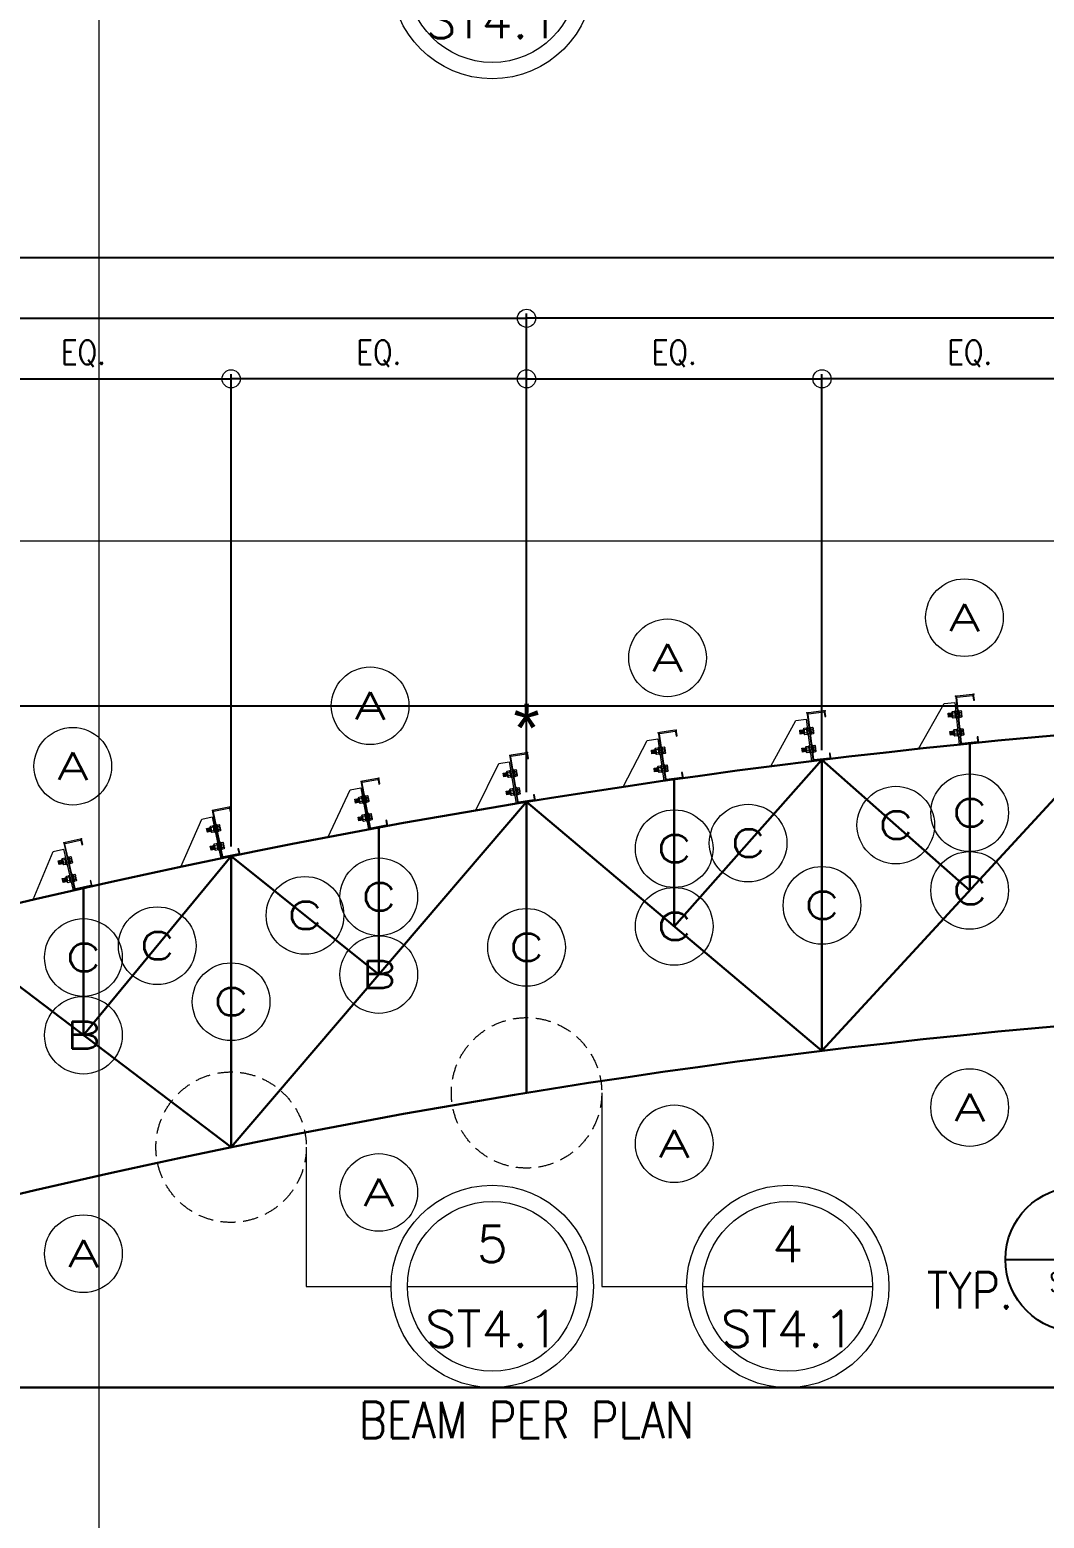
# Model space of a CAD drawing. Header units: millimetres. Extents: x -14320 to 437400, y -59080 to 73710.
# Drawn here: x 77475 to 81660, y 8175 to 14313 of the extents above; entities that cross this region are included whole.
import ezdxf
from ezdxf.enums import TextEntityAlignment as Align

# ---------------------------------------------------------------- set-up
doc = ezdxf.new("R2010")
doc.units = ezdxf.units.MM
doc.header["$LTSCALE"] = 10
doc.header["$MEASUREMENT"] = 0
doc.linetypes.add('HIDDEN', pattern=[0.375, 0.25, -0.125])
doc.linetypes.add('PHANTOM2', pattern=[1.25, 0.625, -0.125, 0.125, -0.125, 0.125, -0.125])
doc.layers.add('A_LINE', color=1, linetype='Continuous')
doc.layers.add('TARGET-MAIN', color=1, linetype='Continuous')
for name, color, linetype, lineweight in [('CEE STEEL PURLINS', 46, 'Continuous', 15), ('HATCH 000', 251, 'Continuous', 5), ('S-ANNO-DIMS', 1, 'Continuous', 5), ('S-ANNO-NPLT', 7, 'Continuous', 9), ('S-Anno-Symb', 143, 'PHANTOM2', 13), ('S-BEAM-IDEN', 2, 'Continuous', 9), ('S-Grid-iden', 52, 'Continuous', 9), ('S_BOLTS', 252, 'Continuous', 9), ('S_STEEL TRUSS', 5, 'Continuous', 30), ('SCHEDULES-TEXT', 4, 'Continuous', 20)]:
    doc.layers.add(name, color=color, linetype=linetype, lineweight=lineweight)
doc.layers.add('GUIDE 001', color=214, linetype='Continuous', lineweight=0, plot=False)
doc.layers.add('S-DETL-GRID', color=62, linetype='Continuous', lineweight=9, plot=False)
doc.styles.add('1', font='simplex.shx', dxfattribs={"width": 0.85, "height": 40})
doc.styles.add('3', font='simplex.shx', dxfattribs={"width": 1.5, "height": 70})
doc.styles.add('ARCHITEXT', font='architxt.shx', dxfattribs={"width": 0.85})
doc.styles.add('ARIAL', font='arial.ttf')
doc.styles.add('ROMANSX', font='ROMANS.shx', dxfattribs={"height": 0.09375})
doc.styles.add('SIMPLEX', font='SIMPLEX.shx', dxfattribs={"width": 1.1})
doc.dimstyles.new('ESCA30', dxfattribs={"dimtxt": 40, "dimasz": 1, "dimexe": 20, "dimexo": 40, "dimgap": 50, "dimtad": 1, "dimdec": 0, "dimrnd": 1, "dimdsep": 46, "dimtxsty": '1', "dimblk1": 'ESCADIM_ARW', "dimblk2": 'ESCADIM_ARW', "dimsah": 1, "dimcen": 50, "dimclrd": 256, "dimclre": 256, "dimclrt": 52, "dimadec": 0, "dimazin": 0, "dimtfac": 1, "dimtdec": 0, "dimtofl": 0, "dimtmove": 0, "dimatfit": 3, "dimldrblk": 'ESCADIM_ARW', "dimfxl": 1, "dimtolj": 1, "dimtzin": 0, "dimarcsym": 0})

# ---------------------------------------------------------------- blocks, each defined once
blk = doc.blocks.new('ESCADIM_ARW')
at = {"color": 9}
blk.add_line((75, 0), (-75, 0), dxfattribs=at)
blk.add_circle((0, 0), 37.5, dxfattribs=at)
blk = doc.blocks.new('*D268')
at = {"layer": 'Defpoints', "color": 0, "ltscale": 80, "transparency": 16777216}
for p in [(94149.8, 13373.3), (74649.8, 12613.3, 0), (94149.8, 12613.3, 0)]:
    blk.add_point(p, dxfattribs=at)
at = {"layer": 'S-ANNO-DIMS', "lineweight": -2, "ltscale": 80, "transparency": 16777216}
for p, q in [((74649.8, 12653.3), (74649.8, 13393.3)), ((94149.8, 12653.3), (94149.8, 13393.3)), ((74650.8, 13373.3), (94148.8, 13373.3))]:
    blk.add_line(p, q, dxfattribs=at)
at = {"layer": 'S-ANNO-DIMS', "lineweight": -2, "ltscale": 80, "transparency": 16777216, "rotation": 180}
blk.add_blockref('ESCADIM_ARW', (74649.8, 13373.3), dxfattribs=at)
at = {"layer": 'S-ANNO-DIMS', "lineweight": -2, "ltscale": 80, "transparency": 16777216}
blk.add_blockref('ESCADIM_ARW', (94149.8, 13373.3), dxfattribs=at)
at = {"layer": 'S-ANNO-DIMS', "color": 52, "ltscale": 80, "transparency": 16777216, "insert": (84399.8, 13499.5), "char_height": 40, "attachment_point": 5, "style": '1'}
blk.add_mtext('\\A1;{\\H2.5x;19500 (16 EQUAL PANELS)}', dxfattribs=at)
blk = doc.blocks.new('*D269')
at = {"layer": 'Defpoints', "color": 0, "ltscale": 80, "transparency": 16777216}
for p in [(79524.8, 13123.3), (74649.8, 12613.3, 0), (79524.8, 11128.9, 0)]:
    blk.add_point(p, dxfattribs=at)
at = {"layer": 'S-ANNO-DIMS', "lineweight": -2, "ltscale": 80, "transparency": 16777216}
for p, q in [((74649.8, 12653.3), (74649.8, 13143.3)), ((79524.8, 11168.9), (79524.8, 13143.3)), ((74650.8, 13123.3), (79523.8, 13123.3))]:
    blk.add_line(p, q, dxfattribs=at)
at = {"layer": 'S-ANNO-DIMS', "lineweight": -2, "ltscale": 80, "transparency": 16777216, "rotation": 180}
blk.add_blockref('ESCADIM_ARW', (74649.8, 13123.3), dxfattribs=at)
at = {"layer": 'S-ANNO-DIMS', "lineweight": -2, "ltscale": 80, "transparency": 16777216}
blk.add_blockref('ESCADIM_ARW', (79524.8, 13123.3), dxfattribs=at)
at = {"layer": 'S-ANNO-DIMS', "color": 52, "ltscale": 80, "transparency": 16777216, "insert": (77087.3, 13223.3), "char_height": 40, "attachment_point": 5, "style": '1'}
blk.add_mtext('\\A1;{\\H2.5x;4875}', dxfattribs=at)
blk = doc.blocks.new('*D271')
at = {"layer": 'Defpoints', "color": 0, "ltscale": 80, "transparency": 16777216}
for p in [(73400, 11523.3), (84399.8, 11523.3, 0), (74649.8, 8713.3, 0)]:
    blk.add_point(p, dxfattribs=at)
at = {"layer": 'S-ANNO-DIMS', "lineweight": -2, "ltscale": 80, "transparency": 16777216}
for p, q in [((84359.8, 11523.3), (73380, 11523.3)), ((73400, 8714.3), (73400, 11522.3)), ((74609.8, 8713.3), (73380, 8713.3))]:
    blk.add_line(p, q, dxfattribs=at)
for p, rotation in [((73400, 11523.3), 90), ((73400, 8713.3), 270)]:
    blk.add_blockref('ESCADIM_ARW', p, dxfattribs=dict(at, rotation=rotation))
at = {"layer": 'S-ANNO-DIMS', "color": 52, "ltscale": 80, "transparency": 16777216, "insert": (73300, 10118.3), "char_height": 40, "attachment_point": 5, "rotation": 90, "style": '1'}
blk.add_mtext('\\A1;{\\H2.5x;2810}', dxfattribs=at)
blk = doc.blocks.new('*D272')
at = {"layer": 'Defpoints', "color": 0, "ltscale": 80, "transparency": 16777216}
for p in [(84399.8, 11523.3, 0), (73650, 9913.3), (74649.8, 9913.3, 0)]:
    blk.add_point(p, dxfattribs=at)
at = {"layer": 'S-ANNO-DIMS', "lineweight": -2, "ltscale": 80, "transparency": 16777216}
for p, q in [((84359.8, 11523.3), (73630, 11523.3)), ((73650, 11522.3), (73650, 9914.3)), ((74609.8, 9913.3), (73630, 9913.3))]:
    blk.add_line(p, q, dxfattribs=at)
for p, rotation in [((73650, 11523.3), 90), ((73650, 9913.3), 270)]:
    blk.add_blockref('ESCADIM_ARW', p, dxfattribs=dict(at, rotation=rotation))
at = {"layer": 'S-ANNO-DIMS', "color": 52, "ltscale": 80, "transparency": 16777216, "insert": (73550, 10718.3), "char_height": 40, "attachment_point": 5, "rotation": 90, "style": '1'}
blk.add_mtext('\\A1;{\\H2.5x;1610}', dxfattribs=at)
blk = doc.blocks.new('*D273')
at = {"layer": 'Defpoints', "color": 0, "ltscale": 80, "transparency": 16777216}
for p in [(79524.8, 13123.3), (84399.8, 12613.3, 0), (79524.8, 11128.9, 0)]:
    blk.add_point(p, dxfattribs=at)
at = {"layer": 'S-ANNO-DIMS', "lineweight": -2, "ltscale": 80, "transparency": 16777216}
for p, q in [((79524.8, 11168.9), (79524.8, 13143.3)), ((84399.8, 12653.3), (84399.8, 13143.3)), ((84398.8, 13123.3), (79525.8, 13123.3))]:
    blk.add_line(p, q, dxfattribs=at)
at = {"layer": 'S-ANNO-DIMS', "lineweight": -2, "ltscale": 80, "transparency": 16777216, "rotation": 180}
blk.add_blockref('ESCADIM_ARW', (79524.8, 13123.3), dxfattribs=at)
at = {"layer": 'S-ANNO-DIMS', "lineweight": -2, "ltscale": 80, "transparency": 16777216}
blk.add_blockref('ESCADIM_ARW', (84399.8, 13123.3), dxfattribs=at)
at = {"layer": 'S-ANNO-DIMS', "color": 52, "ltscale": 80, "transparency": 16777216, "insert": (81962.3, 13223.3), "char_height": 40, "attachment_point": 5, "style": '1'}
blk.add_mtext('\\A1;{\\H2.5x;4875}', dxfattribs=at)
blk = doc.blocks.new('*D278')
at = {"layer": 'Defpoints', "color": 0, "ltscale": 80, "transparency": 16777216}
for p in [(78306, 12873.3), (79524.8, 11128.9, 0), (78306, 10904.8, 0)]:
    blk.add_point(p, dxfattribs=at)
at = {"layer": 'S-ANNO-DIMS', "lineweight": -2, "ltscale": 80, "transparency": 16777216}
for p, q in [((78306, 10944.8), (78306, 12893.3)), ((79524.8, 11168.9), (79524.8, 12893.3)), ((79523.8, 12873.3), (78307, 12873.3))]:
    blk.add_line(p, q, dxfattribs=at)
at = {"layer": 'S-ANNO-DIMS', "lineweight": -2, "ltscale": 80, "transparency": 16777216, "rotation": 180}
blk.add_blockref('ESCADIM_ARW', (78306, 12873.3), dxfattribs=at)
at = {"layer": 'S-ANNO-DIMS', "lineweight": -2, "ltscale": 80, "transparency": 16777216}
blk.add_blockref('ESCADIM_ARW', (79524.8, 12873.3), dxfattribs=at)
at = {"layer": 'S-ANNO-DIMS', "color": 52, "ltscale": 80, "transparency": 16777216, "insert": (78915.4, 12978.1), "char_height": 40, "attachment_point": 5, "style": '1'}
blk.add_mtext('\\A1;{\\H2.5x;EQ.}', dxfattribs=at)
blk = doc.blocks.new('*D279')
at = {"layer": 'Defpoints', "color": 0, "ltscale": 80, "transparency": 16777216}
for p in [(78306, 12873.3), (78306, 10904.8, 0), (77087.3, 10628.5, 0)]:
    blk.add_point(p, dxfattribs=at)
at = {"layer": 'S-ANNO-DIMS', "lineweight": -2, "ltscale": 80, "transparency": 16777216}
for p, q in [((77087.3, 10668.5), (77087.3, 12893.3)), ((78306, 10944.8), (78306, 12893.3)), ((77088.3, 12873.3), (78305, 12873.3))]:
    blk.add_line(p, q, dxfattribs=at)
at = {"layer": 'S-ANNO-DIMS', "lineweight": -2, "ltscale": 80, "transparency": 16777216, "rotation": 180}
blk.add_blockref('ESCADIM_ARW', (77087.3, 12873.3), dxfattribs=at)
at = {"layer": 'S-ANNO-DIMS', "lineweight": -2, "ltscale": 80, "transparency": 16777216}
blk.add_blockref('ESCADIM_ARW', (78306, 12873.3), dxfattribs=at)
at = {"layer": 'S-ANNO-DIMS', "color": 52, "ltscale": 80, "transparency": 16777216, "insert": (77696.6, 12978.1), "char_height": 40, "attachment_point": 5, "style": '1'}
blk.add_mtext('\\A1;{\\H2.5x;EQ.}', dxfattribs=at)
blk = doc.blocks.new('*D282')
at = {"layer": 'Defpoints', "color": 0, "ltscale": 80, "transparency": 16777216}
for p in [(80743.5, 12873.3), (80743.5, 11302.1, 0), (79524.8, 11128.9, 0)]:
    blk.add_point(p, dxfattribs=at)
at = {"layer": 'S-ANNO-DIMS', "lineweight": -2, "ltscale": 80, "transparency": 16777216}
for p, q in [((79524.8, 11168.9), (79524.8, 12893.3)), ((80743.5, 11342.1), (80743.5, 12893.3)), ((79525.8, 12873.3), (80742.5, 12873.3))]:
    blk.add_line(p, q, dxfattribs=at)
at = {"layer": 'S-ANNO-DIMS', "lineweight": -2, "ltscale": 80, "transparency": 16777216, "rotation": 180}
blk.add_blockref('ESCADIM_ARW', (79524.8, 12873.3), dxfattribs=at)
at = {"layer": 'S-ANNO-DIMS', "lineweight": -2, "ltscale": 80, "transparency": 16777216}
blk.add_blockref('ESCADIM_ARW', (80743.5, 12873.3), dxfattribs=at)
at = {"layer": 'S-ANNO-DIMS', "color": 52, "ltscale": 80, "transparency": 16777216, "insert": (80134.1, 12978.1), "char_height": 40, "attachment_point": 5, "style": '1'}
blk.add_mtext('\\A1;{\\H2.5x;EQ.}', dxfattribs=at)
blk = doc.blocks.new('*D283')
at = {"layer": 'Defpoints', "color": 0, "ltscale": 80, "transparency": 16777216}
for p in [(80743.5, 12873.3), (81962.3, 11425.2, 0), (80743.5, 11302.1, 0)]:
    blk.add_point(p, dxfattribs=at)
at = {"layer": 'S-ANNO-DIMS', "lineweight": -2, "ltscale": 80, "transparency": 16777216}
for p, q in [((80743.5, 11342.1), (80743.5, 12893.3)), ((81962.3, 11465.2), (81962.3, 12893.3)), ((81961.3, 12873.3), (80744.5, 12873.3))]:
    blk.add_line(p, q, dxfattribs=at)
at = {"layer": 'S-ANNO-DIMS', "lineweight": -2, "ltscale": 80, "transparency": 16777216, "rotation": 180}
blk.add_blockref('ESCADIM_ARW', (80743.5, 12873.3), dxfattribs=at)
at = {"layer": 'S-ANNO-DIMS', "lineweight": -2, "ltscale": 80, "transparency": 16777216}
blk.add_blockref('ESCADIM_ARW', (81962.3, 12873.3), dxfattribs=at)
at = {"layer": 'S-ANNO-DIMS', "color": 52, "ltscale": 80, "transparency": 16777216, "insert": (81352.9, 12978.1), "char_height": 40, "attachment_point": 5, "style": '1'}
blk.add_mtext('\\A1;{\\H2.5x;EQ.}', dxfattribs=at)
blk = doc.blocks.new('Grid')
at = {"layer": 'S-Grid-iden', "color": 1, "linetype": 'Continuous'}
blk.add_circle((0, 0), 500, dxfattribs=at)
at = {"layer": 'S-Grid-iden', "style": '3', "width": 1.5}
blk.add_attdef('GRIDTAG', text='', height=350, dxfattribs=at).set_placement((0, 0), align=Align.MIDDLE_CENTER)
blk = doc.blocks.new('TARGET-DWGLABEL')
at = {"layer": 'TARGET-MAIN'}
blk.add_line((-7.5, 0), (7.5, 0), dxfattribs=at)
blk.add_circle((0, 0), 7.5, dxfattribs=at)
at = {"layer": 'TARGET-MAIN', "color": 2, "style": 'ARCHITEXT', "width": 0.85}
blk.add_text('SCALE', height=2, dxfattribs=at).set_placement((9.66, -2.36), align=Align.MIDDLE_LEFT)
at = {"layer": 'TARGET-MAIN', "color": 6, "style": 'ARCHITEXT', "width": 0.85}
blk.add_attdef('DRAWING_TITLE', text='', height=5, dxfattribs=at).set_placement((9.08, 4.41), align=Align.MIDDLE_LEFT)
at = {"layer": 'TARGET-MAIN', "color": 4, "style": 'ARCHITEXT', "width": 0.85}
blk.add_attdef('DWG_NO.', text='', height=3, dxfattribs=at).set_placement((0, 3.17), align=Align.MIDDLE_CENTER)
at = {"layer": 'TARGET-MAIN', "color": 3, "style": 'ARCHITEXT', "width": 0.85}
blk.add_attdef('SHT_NO.', text='', height=2, dxfattribs=at).set_placement((-0.02, -2.36), align=Align.MIDDLE_CENTER)
at = {"layer": 'TARGET-MAIN', "color": 2, "style": 'ARCHITEXT', "width": 0.85}
blk.add_attdef('SCALE', text='', height=2, dxfattribs=at).set_placement((69.6, -2.36), align=Align.MIDDLE_RIGHT)
blk = doc.blocks.new('*D293')
at = {"layer": 'Defpoints', "color": 0, "ltscale": 80, "transparency": 16777216}
for p in [(74649.8, 12613.3), (73400, 11523.3), (84399.8, 11523.3, 0)]:
    blk.add_point(p, dxfattribs=at)
at = {"layer": 'S-ANNO-DIMS', "lineweight": -2, "ltscale": 80, "transparency": 16777216}
for p, q in [((74609.8, 12613.3), (73380, 12613.3)), ((73400, 12612.3), (73400, 11524.3)), ((84359.8, 11523.3), (73380, 11523.3))]:
    blk.add_line(p, q, dxfattribs=at)
for p, rotation in [((73400, 12613.3), 90), ((73400, 11523.3), 270)]:
    blk.add_blockref('ESCADIM_ARW', p, dxfattribs=dict(at, rotation=rotation))
at = {"layer": 'S-ANNO-DIMS', "color": 52, "ltscale": 80, "transparency": 16777216, "insert": (73300, 12068.3), "char_height": 40, "attachment_point": 5, "rotation": 90, "style": '1'}
blk.add_mtext('\\A1;{\\H2.5x;1090}', dxfattribs=at)
blk = doc.blocks.new('BUBBLE')
at = {"layer": 'S-ANNO-NPLT', "linetype": 'Continuous'}
blk.add_circle((0, 0), 0.2608, dxfattribs=at)
at = {"layer": 'S-Anno-Symb', "color": 0, "linetype": 'Continuous'}
blk.add_line((-0.2188, 0), (0.2188, 0), dxfattribs=at)
blk.add_circle((0, 0), 0.2188, dxfattribs=at)
at = {"layer": 'S-Anno-Symb', "style": 'ROMANSX'}
for tag, p in [('1', (0, 0.1094)), ('S1', (0, -0.1094))]:
    blk.add_attdef(tag, text='', height=0.0937, dxfattribs=at).set_placement(p, align=Align.MIDDLE_CENTER)
at = {"layer": 'S-Anno-Symb', "style": 'ROMANSX', "width": 1.018385, "flags": 8}
blk.add_attdef('LONG', text='', height=0.0937, dxfattribs=at).set_placement((-0.1796, -0.1249), (0.1796, -0.1249), align=Align.FIT)
blk = doc.blocks.new('EXT', base_point=(6.5784, 3.6597))
for p, q in [((6.5734, 3.6697), (6.5834, 3.6697)), ((6.5734, 3.6697), (6.5734, 3.6597)), ((6.5834, 3.6697), (6.5734, 3.6697)), ((6.5734, 3.6663), (6.5834, 3.6663)), ((6.5734, 3.663), (6.5834, 3.663)), ((6.5734, 3.6597), (6.5834, 3.6597)), ((6.575, 3.668), (6.5818, 3.668)), ((6.575, 3.6647), (6.5818, 3.6647)), ((6.575, 3.6613), (6.5818, 3.6613)), ((6.5834, 3.6597), (6.5834, 3.6697))]:
    blk.add_line(p, q)
blk = doc.blocks.new('BOLT', base_point=(6.579, 3.6798))
for p, q in [((6.571, 3.6847), (6.571, 3.6798)), ((6.575, 3.6847), (6.571, 3.6847)), ((6.575, 3.6858), (6.573, 3.6858)), ((6.575, 3.6798), (6.575, 3.6858)), ((6.575, 3.6858), (6.583, 3.6858)), ((6.575, 3.6847), (6.583, 3.6847)), ((6.585, 3.6858), (6.583, 3.6858)), ((6.583, 3.6798), (6.583, 3.6858)), ((6.587, 3.6847), (6.583, 3.6847)), ((6.587, 3.6798), (6.587, 3.6847))]:
    blk.add_line(p, q)
for centre, radius, start, end in [((6.573, 3.6833), 0.00241, 33.9696, 146.0304), ((6.579, 3.6777), 0.00805, 60.2058, 119.7942), ((6.585, 3.6833), 0.00241, 33.9696, 146.0304)]:
    blk.add_arc(centre, radius, start, end)
blk = doc.blocks.new('NUT20')
for p, q in [((0.0185, 0.0045), (-0.0185, 0.0045)), ((-0.0185, 0.0045), (-0.0185, 0)), ((-0.0185, 0), (0.0185, 0)), ((0.0185, 0), (0.0185, 0.0045))]:
    blk.add_line(p, q)
for name, p, xscale, yscale, zscale in [('BOLT', (0, 0.0045), 2.125, 2.666666666666667, 2.125), ('EXT', (0, 0.0205), 2, 2, 2)]:
    blk.add_blockref(name, p, dxfattribs=dict(xscale=xscale, yscale=yscale, zscale=zscale))

msp = doc.modelspace()

# ---------------------------------------------------------------- hatches: boundary and pattern name
at = {"layer": 'HATCH 000'}
h = msp.add_hatch(color=33, dxfattribs=at)
edge = h.paths.add_edge_path()
edge.add_line((81372.1, 11548.5), (81370.2, 11566.4))
edge.add_arc((81364.3, 11565.8), 6, 5.90787, 95.90787)
edge.add_line((81363.7, 11571.8), (81301, 11565.3))
edge.add_arc((81301.6, 11559.3), 6, 95.90787, 185.90787)
edge.add_line((81295.6, 11558.7), (81315, 11371.6))
edge.add_arc((81321, 11372.2), 6, 185.90787, 275.90787)
edge.add_line((81321.6, 11366.2), (81384.3, 11372.7))
edge.add_arc((81383.7, 11378.7), 6, 275.90787, 365.90787)
edge.add_line((81389.6, 11379.3), (81387.8, 11397.2))
edge.add_line((81387.8, 11397.2), (81383.8, 11396.8))
edge.add_line((81383.8, 11396.8), (81385.7, 11378.9))
edge.add_arc((81383.7, 11378.7), 2, -84.09213, 5.90787, ccw=False)
edge.add_line((81383.9, 11376.7), (81321.2, 11370.2))
edge.add_arc((81321, 11372.2), 2, 185.90787, 275.90787, ccw=False)
edge.add_line((81319, 11372), (81299.6, 11559.1))
edge.add_arc((81301.6, 11559.3), 2, 95.90787, 185.90787, ccw=False)
edge.add_line((81301.4, 11561.3), (81364.1, 11567.8))
edge.add_arc((81364.3, 11565.8), 2, 5.90787, 95.90787, ccw=False)
edge.add_line((81366.3, 11566), (81368.1, 11548.1))
edge.add_line((81368.1, 11548.1), (81372.1, 11548.5))
h = msp.add_hatch(color=33, dxfattribs=at)
edge = h.paths.add_edge_path()
edge.add_line((80759.1, 11481.1), (80756.9, 11499))
edge.add_arc((80750.9, 11498.2), 6, 7.06624, 97.06624)
edge.add_line((80750.2, 11504.2), (80687.7, 11496.5))
edge.add_arc((80688.4, 11490.5), 6, 97.06624, 187.06624)
edge.add_line((80682.5, 11489.8), (80705.6, 11303.1))
edge.add_arc((80711.6, 11303.8), 6, 187.06624, 277.06624)
edge.add_line((80712.3, 11297.8), (80774.8, 11305.6))
edge.add_arc((80774.1, 11311.5), 6, 277.06624, 367.06624)
edge.add_line((80780.1, 11312.3), (80777.8, 11330.1))
edge.add_line((80777.8, 11330.1), (80773.9, 11329.7))
edge.add_line((80773.9, 11329.7), (80776.1, 11311.8))
edge.add_arc((80774.1, 11311.5), 2, -82.93376, 7.06624, ccw=False)
edge.add_line((80774.3, 11309.6), (80711.8, 11301.8))
edge.add_arc((80711.6, 11303.8), 2, 187.06624, 277.06624, ccw=False)
edge.add_line((80709.6, 11303.6), (80686.4, 11490.3))
edge.add_arc((80688.4, 11490.5), 2, 97.06624, 187.06624, ccw=False)
edge.add_line((80688.2, 11492.5), (80750.7, 11500.2))
edge.add_arc((80750.9, 11498.2), 2, 7.06624, 97.06624, ccw=False)
edge.add_line((80752.9, 11498.5), (80755.1, 11480.6))
edge.add_line((80755.1, 11480.6), (80759.1, 11481.1))
h = msp.add_hatch(color=33, dxfattribs=at)
edge = h.paths.add_edge_path()
edge.add_line((80146.1, 11401.1), (80143.5, 11418.9))
edge.add_arc((80137.6, 11418.1), 6, 8.22746, 98.22746)
edge.add_line((80136.7, 11424), (80074.4, 11415))
edge.add_arc((80075.2, 11409.1), 6, 98.22746, 188.22746)
edge.add_line((80069.3, 11408.2), (80096.2, 11222))
edge.add_arc((80102.2, 11222.9), 6, 188.22746, 278.22746)
edge.add_line((80103, 11216.9), (80165.4, 11225.9))
edge.add_arc((80164.5, 11231.9), 6, 278.22746, 368.22746)
edge.add_line((80170.5, 11232.7), (80167.9, 11250.6))
edge.add_line((80167.9, 11250.6), (80163.9, 11250))
edge.add_line((80163.9, 11250), (80166.5, 11232.2))
edge.add_arc((80164.5, 11231.9), 2, -81.77254, 8.22746, ccw=False)
edge.add_line((80164.8, 11229.9), (80102.4, 11220.9))
edge.add_arc((80102.2, 11222.9), 2, 188.22746, 278.22746, ccw=False)
edge.add_line((80100.2, 11222.6), (80073.3, 11408.8))
edge.add_arc((80075.2, 11409.1), 2, 98.22746, 188.22746, ccw=False)
edge.add_line((80075, 11411), (80137.3, 11420.1))
edge.add_arc((80137.6, 11418.1), 2, 8.22746, 98.22746, ccw=False)
edge.add_line((80139.6, 11418.4), (80142.1, 11400.5))
edge.add_line((80142.1, 11400.5), (80146.1, 11401.1))
h = msp.add_hatch(color=33, dxfattribs=at)
edge = h.paths.add_edge_path()
edge.add_line((79533.1, 11308.4), (79530.1, 11326.2))
edge.add_arc((79524.2, 11325.2), 6, 9.39203, 99.39203)
edge.add_line((79523.2, 11331.1), (79461.1, 11320.9))
edge.add_arc((79462.1, 11314.9), 6, 99.39203, 189.39203)
edge.add_line((79456.1, 11314), (79486.8, 11128.3))
edge.add_arc((79492.8, 11129.3), 6, 189.39203, 279.39203)
edge.add_line((79493.7, 11123.4), (79555.9, 11133.7))
edge.add_arc((79554.9, 11139.6), 6, 279.39203, 369.39203)
edge.add_line((79560.9, 11140.6), (79557.9, 11158.3))
edge.add_line((79557.9, 11158.3), (79554, 11157.7))
edge.add_line((79554, 11157.7), (79556.9, 11139.9))
edge.add_arc((79554.9, 11139.6), 2, -80.60797, 9.39203, ccw=False)
edge.add_line((79555.3, 11137.6), (79493.1, 11127.4))
edge.add_arc((79492.8, 11129.3), 2, 189.39203, 279.39203, ccw=False)
edge.add_line((79490.8, 11129), (79460.1, 11314.6))
edge.add_arc((79462.1, 11314.9), 2, 99.39203, 189.39203, ccw=False)
edge.add_line((79461.7, 11316.9), (79523.9, 11327.2))
edge.add_arc((79524.2, 11325.2), 2, 9.39203, 99.39203, ccw=False)
edge.add_line((79526.2, 11325.5), (79529.1, 11307.8))
edge.add_line((79529.1, 11307.8), (79533.1, 11308.4))
h = msp.add_hatch(color=33, dxfattribs=at)
edge = h.paths.add_edge_path()
edge.add_line((78920, 11202.9), (78916.7, 11220.6))
edge.add_arc((78910.8, 11219.5), 6, 10.56047, 100.56047)
edge.add_line((78909.7, 11225.4), (78847.8, 11213.9))
edge.add_arc((78848.9, 11208), 6, 100.56047, 190.56047)
edge.add_line((78843, 11206.9), (78877.5, 11021.9))
edge.add_arc((78883.4, 11023), 6, 190.56047, 280.56047)
edge.add_line((78884.5, 11017.1), (78946.4, 11028.7))
edge.add_arc((78945.3, 11034.6), 6, 280.56047, 370.56047)
edge.add_line((78951.2, 11035.7), (78948, 11053.4))
edge.add_line((78948, 11053.4), (78944, 11052.6))
edge.add_line((78944, 11052.6), (78947.3, 11035))
edge.add_arc((78945.3, 11034.6), 2, -79.43953, 10.56047, ccw=False)
edge.add_line((78945.7, 11032.6), (78883.8, 11021.1))
edge.add_arc((78883.4, 11023), 2, 190.56047, 280.56047, ccw=False)
edge.add_line((78881.4, 11022.7), (78846.9, 11207.6))
edge.add_arc((78848.9, 11208), 2, 100.56047, 190.56047, ccw=False)
edge.add_line((78848.5, 11209.9), (78910.5, 11221.5))
edge.add_arc((78910.8, 11219.5), 2, 10.56047, 100.56047, ccw=False)
edge.add_line((78912.8, 11219.9), (78916.1, 11202.2))
edge.add_line((78916.1, 11202.2), (78920, 11202.9))
h = msp.add_hatch(color=33, dxfattribs=at)
edge = h.paths.add_edge_path()
edge.add_line((78307, 11084.5), (78303.3, 11102.1))
edge.add_arc((78297.5, 11100.9), 6, 11.73331, 101.73331)
edge.add_line((78296.2, 11106.8), (78234.6, 11094))
edge.add_arc((78235.8, 11088.1), 6, 101.73331, 191.73331)
edge.add_line((78229.9, 11086.9), (78268.2, 10902.7))
edge.add_arc((78274, 10903.9), 6, 191.73331, 281.73331)
edge.add_line((78275.3, 10898), (78337, 10910.8))
edge.add_arc((78335.7, 10916.7), 6, 281.73331, 371.73331)
edge.add_line((78341.6, 10917.9), (78338, 10935.5))
edge.add_line((78338, 10935.5), (78334, 10934.7))
edge.add_line((78334, 10934.7), (78337.7, 10917.1))
edge.add_arc((78335.7, 10916.7), 2, -78.26669, 11.73331, ccw=False)
edge.add_line((78336.1, 10914.7), (78274.4, 10901.9))
edge.add_arc((78274, 10903.9), 2, 191.73331, 281.73331, ccw=False)
edge.add_line((78272.1, 10903.5), (78233.8, 11087.7))
edge.add_arc((78235.8, 11088.1), 2, 101.73331, 191.73331, ccw=False)
edge.add_line((78235.4, 11090), (78297, 11102.8))
edge.add_arc((78297.5, 11100.9), 2, 11.73331, 101.73331, ccw=False)
edge.add_line((78299.4, 11101.3), (78303.1, 11083.7))
edge.add_line((78303.1, 11083.7), (78307, 11084.5))
h = msp.add_hatch(color=33, dxfattribs=at)
edge = h.paths.add_edge_path()
edge.add_line((77693.9, 10952.9), (77689.9, 10970.5))
edge.add_arc((77684, 10969.1), 6, 12.9111, 102.9111)
edge.add_line((77682.7, 10975), (77621.3, 10960.9))
edge.add_arc((77622.6, 10955.1), 6, 102.9111, 192.9111)
edge.add_line((77616.8, 10953.7), (77658.8, 10770.3))
edge.add_arc((77664.7, 10771.7), 6, 192.9111, 282.9111)
edge.add_line((77666, 10765.8), (77727.5, 10779.9))
edge.add_arc((77726.1, 10785.8), 6, 282.9111, 372.9111)
edge.add_line((77732, 10787.1), (77727.9, 10804.7))
edge.add_line((77727.9, 10804.7), (77724, 10803.8))
edge.add_line((77724, 10803.8), (77728.1, 10786.2))
edge.add_arc((77726.1, 10785.8), 2, -77.0889, 12.9111, ccw=False)
edge.add_line((77726.6, 10783.8), (77665.1, 10769.7))
edge.add_arc((77664.7, 10771.7), 2, 192.9111, 282.9111, ccw=False)
edge.add_line((77662.7, 10771.2), (77620.7, 10954.6))
edge.add_arc((77622.6, 10955.1), 2, 102.9111, 192.9111, ccw=False)
edge.add_line((77622.2, 10957), (77683.6, 10971.1))
edge.add_arc((77684, 10969.1), 2, 12.9111, 102.9111, ccw=False)
edge.add_line((77686, 10969.6), (77690, 10952))
edge.add_line((77690, 10952), (77693.9, 10952.9))

# ---------------------------------------------------------------- linework, layer by layer
at = {"layer": 'A_LINE', "color": 1, "lineweight": 13}
msp.add_line((81500.2, 9242.1), (83833.2, 9242.1), dxfattribs=at)
at = {"layer": 'CEE STEEL PURLINS', "elevation": 0}
for points in [[(81372.1, 11548.5), (81370.2, 11566.4, 0.414214), (81363.7, 11571.8), (81301, 11565.3, 0.414214), (81295.6, 11558.7), (81315, 11371.6, 0.414214), (81321.6, 11366.2), (81384.3, 11372.7, 0.414214), (81389.6, 11379.3), (81387.8, 11397.2), (81383.8, 11396.8), (81385.7, 11378.9, -0.414214), (81383.9, 11376.7), (81321.2, 11370.2, -0.414214), (81319, 11372), (81299.6, 11559.1, -0.414214), (81301.4, 11561.3), (81364.1, 11567.8, -0.414214), (81366.3, 11566), (81368.1, 11548.1), (81372.1, 11548.5)], [(80759.1, 11481.1), (80756.9, 11499, 0.414214), (80750.2, 11504.2), (80687.7, 11496.5, 0.414214), (80682.5, 11489.8), (80705.6, 11303.1, 0.414214), (80712.3, 11297.8), (80774.8, 11305.6, 0.414214), (80780.1, 11312.3), (80777.8, 11330.1), (80773.9, 11329.7), (80776.1, 11311.8, -0.414214), (80774.3, 11309.6), (80711.8, 11301.8, -0.414214), (80709.6, 11303.6), (80686.4, 11490.3, -0.414214), (80688.2, 11492.5), (80750.7, 11500.2, -0.414214), (80752.9, 11498.5), (80755.1, 11480.6), (80759.1, 11481.1)], [(80146.1, 11401.1), (80143.5, 11418.9, 0.414214), (80136.7, 11424), (80074.4, 11415, 0.414214), (80069.3, 11408.2), (80096.2, 11222, 0.414214), (80103, 11216.9), (80165.4, 11225.9, 0.414214), (80170.5, 11232.7), (80167.9, 11250.6), (80163.9, 11250), (80166.5, 11232.2, -0.414214), (80164.8, 11229.9), (80102.4, 11220.9, -0.414214), (80100.2, 11222.6), (80073.3, 11408.8, -0.414214), (80075, 11411), (80137.3, 11420.1, -0.414214), (80139.6, 11418.4), (80142.1, 11400.5), (80146.1, 11401.1)], [(79533.1, 11308.4), (79530.1, 11326.2, 0.414214), (79523.2, 11331.1), (79461.1, 11320.9, 0.414214), (79456.1, 11314), (79486.8, 11128.3, 0.414214), (79493.7, 11123.4), (79555.9, 11133.7, 0.414214), (79560.9, 11140.6), (79557.9, 11158.3), (79554, 11157.7), (79556.9, 11139.9, -0.414214), (79555.3, 11137.6), (79493.1, 11127.4, -0.414214), (79490.8, 11129), (79460.1, 11314.6, -0.414214), (79461.7, 11316.9), (79523.9, 11327.2, -0.414214), (79526.2, 11325.5), (79529.1, 11307.8), (79533.1, 11308.4)], [(78920, 11202.9), (78916.7, 11220.6, 0.414214), (78909.7, 11225.4), (78847.8, 11213.9, 0.414214), (78843, 11206.9), (78877.5, 11021.9, 0.414214), (78884.5, 11017.1), (78946.4, 11028.7, 0.414214), (78951.2, 11035.7), (78948, 11053.4), (78944, 11052.6), (78947.3, 11035, -0.414214), (78945.7, 11032.6), (78883.8, 11021.1, -0.414214), (78881.4, 11022.7), (78846.9, 11207.6, -0.414214), (78848.5, 11209.9), (78910.5, 11221.5, -0.414214), (78912.8, 11219.9), (78916.1, 11202.2), (78920, 11202.9)], [(78307, 11084.5), (78303.3, 11102.1, 0.414214), (78296.2, 11106.8), (78234.6, 11094, 0.414214), (78229.9, 11086.9), (78268.2, 10902.7, 0.414214), (78275.3, 10898), (78337, 10910.8, 0.414214), (78341.6, 10917.9), (78338, 10935.5), (78334, 10934.7), (78337.7, 10917.1, -0.414214), (78336.1, 10914.7), (78274.4, 10901.9, -0.414214), (78272.1, 10903.5), (78233.8, 11087.7, -0.414214), (78235.4, 11090), (78297, 11102.8, -0.414214), (78299.4, 11101.3), (78303.1, 11083.7), (78307, 11084.5)], [(77693.9, 10952.9), (77689.9, 10970.5, 0.414214), (77682.7, 10975), (77621.3, 10960.9, 0.414214), (77616.8, 10953.7), (77658.8, 10770.3, 0.414214), (77666, 10765.8), (77727.5, 10779.9, 0.414214), (77732, 10787.1), (77727.9, 10804.7), (77724, 10803.8), (77728.1, 10786.2, -0.414214), (77726.6, 10783.8), (77665.1, 10769.7, -0.414214), (77662.7, 10771.2), (77620.7, 10954.6, -0.414214), (77622.2, 10957), (77683.6, 10971.1, -0.414214), (77686, 10969.6), (77690, 10952), (77693.9, 10952.9)]]:
    msp.add_lwpolyline(points, format="xyb", dxfattribs=at)
at = {"layer": 'GUIDE 001'}
for p in [(81295, 11564.7, 0), (81369.6, 11572.4, 0), (80681.7, 11495.7, 0), (80756.2, 11504.9, 0), (80142.7, 11424.9, 0), (80068.4, 11414.1, 0), (81315.6, 11365.6, 0), (79455.2, 11319.9, 0), (79529.2, 11332.1, 0), (80706.3, 11297.1, 0), (80780.8, 11306.3, 0), (78841.9, 11212.8, 0), (78915.6, 11226.5, 0), (80097.1, 11216.1, 0), (79487.8, 11122.4, 0), (79561.8, 11134.7, 0), (78228.7, 11092.7, 0), (78302.1, 11108, 0), (78878.6, 11016, 0), (77615.5, 10959.6, 0), (77688.6, 10976.3, 0), (78269.4, 10896.8, 0), (78342.8, 10912, 0), (77660.2, 10764.5, 0)]:
    msp.add_point(p, dxfattribs=at)
at = {"layer": 'S-Anno-Symb', "color": 1, "linetype": 'HIDDEN', "ltscale": 25}
for centre in [(79524.8, 9928.9), (78306, 9704.8)]:
    msp.add_circle(centre, 310.2, dxfattribs=at)
at = {"layer": 'S-BEAM-IDEN', "elevation": 0}
for points in [[(81309.7, 11365.1), (81141.6, 11347.8), (81247.9, 11534.7), (81291.6, 11539.2)], [(80700.4, 11296.5), (80532.7, 11275.8), (80635.2, 11464.8), (80678.8, 11470.2)], [(80091.1, 11215.4), (79923.9, 11191.2), (80022.5, 11382.3), (80066.1, 11388.5)], [(79481.9, 11121.6), (79315.2, 11094), (79409.9, 11287.1), (79453.3, 11294.2)], [(78872.7, 11015.1), (78706.6, 10984.1), (78797.3, 11179.1), (78840.6, 11187.1)], [(78263.5, 10895.7), (78098, 10861.4), (78184.8, 11058.1), (78227.9, 11067)], [(77654.3, 10763.3), (77489.6, 10725.6), (77572.3, 10924), (77615.2, 10933.9)]]:
    msp.add_lwpolyline(points, close=True, dxfattribs=at)
at = {"layer": 'S-BEAM-IDEN', "color": 1}
for points in [[(79835, 9928.9), (79835, 9130.6), (80184.9, 9130.6)], [(78616.2, 9704.8), (78616.2, 9130.6), (78966.2, 9130.6)]]:
    msp.add_lwpolyline(points, dxfattribs=at)
at = {"layer": 'S-DETL-GRID'}
for p, q in [((77760, 20340), (77760, 0)), ((102060, 12204), (72900, 12204))]:
    msp.add_line(p, q, dxfattribs=at)
at = {"layer": 'S_BOLTS'}
for p, q in [((81305.2, 11505.2, 0), (81308.8, 11505.6, 0)), ((81308.3, 11475.8, 0), (81305.2, 11505.2, 0)), ((81308.8, 11505.6, 0), (81311.8, 11476.1, 0)), ((80693.1, 11436.5, 0), (80696.7, 11436.9, 0)), ((80696.7, 11407.1, 0), (80693.1, 11436.5, 0)), ((80696.7, 11436.9, 0), (80700.3, 11407.5, 0)), ((81311.8, 11476.1, 0), (81308.3, 11475.8, 0)), ((81316.5, 11431, 0), (81312.9, 11430.6, 0)), ((81316, 11401.2, 0), (81312.9, 11430.6, 0)), ((81316.5, 11431, 0), (81319.6, 11401.6, 0)), ((80700.3, 11407.5, 0), (80696.7, 11407.1, 0)), ((80705.9, 11362.5, 0), (80702.3, 11362, 0)), ((80706, 11332.7, 0), (80702.3, 11362, 0)), ((80705.9, 11362.5, 0), (80709.5, 11333.1, 0)), ((81319.6, 11401.6, 0), (81316, 11401.2, 0)), ((80081, 11355.1, 0), (80084.6, 11355.7, 0)), ((80085.3, 11325.8, 0), (80081, 11355.1, 0)), ((80084.6, 11355.7, 0), (80088.8, 11326.4, 0)), ((80088.8, 11326.4, 0), (80085.3, 11325.8, 0)), ((80709.5, 11333.1, 0), (80706, 11332.7, 0)), ((79468.9, 11261.1, 0), (79472.5, 11261.7, 0)), ((79473.8, 11231.9, 0), (79468.9, 11261.1, 0)), ((79472.5, 11261.7, 0), (79477.3, 11232.5, 0)), ((80095.3, 11281.4, 0), (80091.7, 11280.9, 0)), ((80096, 11251.6, 0), (80091.7, 11280.9, 0)), ((80095.3, 11281.4, 0), (80099.5, 11252.1, 0)), ((80099.5, 11252.1, 0), (80096, 11251.6, 0)), ((79477.3, 11232.5, 0), (79473.8, 11231.9, 0)), ((79484.7, 11187.7, 0), (79481.2, 11187.1, 0)), ((79486, 11157.9, 0), (79481.2, 11187.1, 0)), ((79484.7, 11187.7, 0), (79489.6, 11158.5, 0)), ((78856.9, 11154.3, 0), (78860.4, 11155, 0)), ((78862.3, 11125.2, 0), (78856.9, 11154.3, 0)), ((78860.4, 11155, 0), (78865.8, 11125.9, 0)), ((78865.8, 11125.9, 0), (78862.3, 11125.2, 0)), ((79489.6, 11158.5, 0), (79486, 11157.9, 0)), ((78874.2, 11081.3, 0), (78870.6, 11080.6, 0)), ((78876.1, 11051.5, 0), (78870.6, 11080.6, 0)), ((78874.2, 11081.3, 0), (78879.6, 11052.2, 0)), ((78879.6, 11052.2, 0), (78876.1, 11051.5, 0)), ((78244.8, 11034.6, 0), (78248.4, 11035.3, 0)), ((78250.9, 11005.6, 0), (78244.8, 11034.6, 0)), ((78248.4, 11035.3, 0), (78254.4, 11006.4, 0)), ((78254.4, 11006.4, 0), (78250.9, 11005.6, 0)), ((78263.6, 10961.9, 0), (78260.1, 10961.2, 0)), ((78266.1, 10932.2, 0), (78260.1, 10961.2, 0)), ((78263.6, 10961.9, 0), (78269.6, 10932.9, 0)), ((78269.6, 10932.9, 0), (78266.1, 10932.2, 0)), ((77632.8, 10901.8, 0), (77636.3, 10902.6, 0)), ((77639.4, 10872.9, 0), (77632.8, 10901.8, 0)), ((77636.3, 10902.6, 0), (77642.9, 10873.7, 0)), ((77642.9, 10873.7, 0), (77639.4, 10872.9, 0)), ((77653.1, 10829.5, 0), (77649.6, 10828.7, 0)), ((77656.2, 10799.8, 0), (77649.6, 10828.7, 0)), ((77653.1, 10829.5, 0), (77659.7, 10800.6, 0)), ((77659.7, 10800.6, 0), (77656.2, 10799.8, 0))]:
    msp.add_line(p, q, dxfattribs=at)
at = {"layer": 'S_STEEL TRUSS'}
for p, q in [((80743.5, 10102.1), (80743.5, 11302.1)), ((79524.8, 11128.9, 0), (79524.8, 9928.9, 0)), ((78306, 10904.8), (78306, 9704.8)), ((74699.8, 8713.3), (84349.8, 8713.3))]:
    msp.add_line(p, q, dxfattribs=at)
at = {"layer": 'S_STEEL TRUSS', "elevation": 0}
for points in [[(74649.8, 9913.3), (75868.5, 9098.7), (77087.3, 10628.5), (78306, 9704.8), (79524.8, 11128.9), (80743.5, 10102.1), (81962.3, 11425.2), (83181, 10298.8), (84399.8, 11523.3), (85618.5, 10298.8), (86837.3, 11425.2), (88056, 10102.1), (89274.8, 11128.9), (90493.5, 9704.8), (91712.3, 10628.5), (92931, 9098.7), (94149.8, 9913.3)], [(80134.1, 11221.8), (80134.1, 10615.5), (80743.5, 11302.1), (81352.9, 10763.7), (81352.9, 11369.9)], [(77696.6, 10773.3), (77696.6, 10166.7), (78306, 10904.8), (78915.4, 10416.9), (78915.4, 11023.3)]]:
    msp.add_lwpolyline(points, dxfattribs=at)
at = {"layer": 'S_STEEL TRUSS'}
for centre in [(84399.8, -18804.2, 0), (84399.8, -20004.2, 0)]:
    msp.add_arc(centre, 30327.5, 71.24693, 108.75307, dxfattribs=at)

# ---------------------------------------------------------------- block references
at = {"layer": 'S-Anno-Symb', "linetype": 'Continuous', "xscale": 1600.000000000014, "yscale": 1600.000000000014, "zscale": 1600.000000000014}
for p, values in [((79383.4, 14528.2, 0), {'1': '5', 'S1': 'ST4.1'}), ((79383.4, 9130.6), {'1': '5', 'S1': 'ST4.1'}), ((80602.2, 9130.6), {'1': '4', 'S1': 'ST4.1'})]:
    msp.add_blockref('BUBBLE', p, dxfattribs=at).add_auto_attribs(values)
at = {"layer": 'S-Grid-iden', "xscale": 0.3203883495176713, "yscale": 0.3203883495176713, "zscale": 0.3203883495176713}
for p, values in [((81331.2, 11888.6, 0), {'GRIDTAG': 'A'}), ((80106.3, 11722.9, 0), {'GRIDTAG': 'A'}), ((78879.6, 11525, 0), {'GRIDTAG': 'A'}), ((77652.9, 11275.9, 0), {'GRIDTAG': 'A'}), ((81352.9, 11084, 0), {'GRIDTAG': 'C'}), ((81048.2, 11032.9, 0), {'GRIDTAG': 'C'}), ((80438.8, 10958.8, 0), {'GRIDTAG': 'C'}), ((80134.1, 10935.9, 0), {'GRIDTAG': 'C'}), ((78915.4, 10737.3, 0), {'GRIDTAG': 'C'}), ((81352.9, 10763.7, 0), {'GRIDTAG': 'C'}), ((78610.7, 10660.8, 0), {'GRIDTAG': 'C'}), ((80743.5, 10702.1), {'GRIDTAG': 'C'}), ((80134.1, 10615.5, 0), {'GRIDTAG': 'C'}), ((78001.3, 10535.7, 0), {'GRIDTAG': 'C'}), ((79524.8, 10528.9, 0), {'GRIDTAG': 'C'}), ((77696.6, 10487.1, 0), {'GRIDTAG': 'C'}), ((78915.4, 10416.9, 0), {'GRIDTAG': 'B'}), ((78306, 10304.8), {'GRIDTAG': 'C'}), ((77696.6, 10166.7, 0), {'GRIDTAG': 'B'}), ((81352.9, 9868.3), {'GRIDTAG': 'A'}), ((80134.1, 9718.8), {'GRIDTAG': 'A'}), ((78915.4, 9518.2), {'GRIDTAG': 'A'}), ((77696.6, 9265.6), {'GRIDTAG': 'A'})]:
    msp.add_blockref('Grid', p, dxfattribs=at).add_auto_attribs(values)
at = {"layer": 'S_BOLTS', "color": 2, "zscale": 800.0000000005626}
for p, xscale, yscale, rotation in [((81296.8, 11489.5, 0), -800.0000000000376, 800.0000000005624, 95.91868607008172), ((80685, 11420.6, 0), -800.0000000000376, 800.0000000005625, 97.07705377465594), ((81304.5, 11414.9, 0), -800.0000000000376, 800.0000000005624, 95.91868607008172), ((80694.2, 11346.1, 0), -800.0000000000376, 800.0000000005625, 97.07705377465594), ((80073.2, 11339.1, 0), -800.0000000000376, 800.0000000005625, 98.23827310053692), ((79461.5, 11244.9, 0), -800.0000000000375, 800.0000000005625, 99.4028460893476), ((80084, 11264.8, 0), -800.0000000000376, 800.0000000005625, 98.23827310053692), ((79473.7, 11170.9, 0), -800.0000000000375, 800.0000000005625, 99.4028460893476), ((78849.8, 11138, 0), -800.0000000000376, 800.0000000005625, 100.5712876520266), ((78863.5, 11064.2, 0), -800.0000000000376, 800.0000000005625, 100.5712876520266), ((78238.1, 11018.1, 0), -800.0000000000375, 800.0000000005625, 101.744127790367), ((78253.3, 10944.7, 0), -800.0000000000375, 800.0000000005625, 101.744127790367), ((77626.4, 10885.1, 0), -800.0000000000377, 800.0000000005625, 102.9219139879106), ((77643.1, 10812, 0), -800.0000000000377, 800.0000000005625, 102.9219139879106)]:
    msp.add_blockref('NUT20', p, dxfattribs=dict(at, xscale=xscale, yscale=yscale, rotation=rotation))
at = {"layer": 'S_BOLTS', "extrusion": (0, 0, -1), "yscale": 1600.000000001125, "zscale": -1700.000000001196}
for p, xscale, rotation in [((-81310.3, 11490.9, 0), 1700.000000000081, 84.0813139299181), ((-80698.5, 11422.2, 0), 1700.000000000079, 82.92294622534388), ((-81318, 11416.3, 0), 1700.000000000081, 84.0813139299181), ((-80707.7, 11347.8, 0), 1700.000000000079, 82.92294622534388), ((-80086.7, 11341, 0), 1700.00000000008, 81.76172689946291), ((-79474.9, 11247.1, 0), 1700.00000000008, 80.59715391065224), ((-80097.4, 11266.8, 0), 1700.00000000008, 81.76172689946291), ((-79487.1, 11173.1, 0), 1700.00000000008, 80.59715391065224), ((-78863.1, 11140.4, 0), 1700.00000000008, 79.4287123479732), ((-78876.9, 11066.7, 0), 1700.00000000008, 79.4287123479732), ((-78251.4, 11020.8, 0), 1700.00000000008, 78.25587220963276), ((-78266.6, 10947.4, 0), 1700.00000000008, 78.25587220963276), ((-77639.6, 10888.2, 0), 1700.00000000008, 77.07808601208936), ((-77656.4, 10815.1, 0), 1700.00000000008, 77.07808601208936)]:
    msp.add_blockref('BOLT', p, dxfattribs=dict(at, xscale=xscale, rotation=rotation))
at = {"layer": 'TARGET-MAIN', "color": 1, "lineweight": 13}
ref = msp.add_blockref('TARGET-DWGLABEL', (81800.2, 9242.1), dxfattribs=dict(at, xscale=39.99999999999935, yscale=39.99999999999935, zscale=39.99999999999935))
ref.add_attrib('DWG_NO.', '2', dxfattribs={"color": 4, "height": 120, "style": 'SIMPLEX', "width": 1.1}).set_placement((81800.2, 9369.1), align=Align.MIDDLE_CENTER)
ref.add_attrib('SHT_NO.', 'ST4.1', dxfattribs={"color": 3, "height": 80, "style": 'SIMPLEX', "width": 0.8}).set_placement((81799.6, 9147.9), align=Align.MIDDLE_CENTER)
ref.add_attrib('DRAWING_TITLE', 'CT-2 DETAIL', dxfattribs={"color": 5, "height": 160, "style": 'SIMPLEX'}).set_placement((82163.3, 9418.4), align=Align.MIDDLE_LEFT)
ref.add_attrib('SCALE', '1 : 30MTS', dxfattribs={"color": 2, "height": 80, "style": 'ARCHITEXT', "width": 0.85}).set_placement((83660.5, 9147.9), align=Align.MIDDLE_RIGHT)

# ---------------------------------------------------------------- texts
at = {"layer": 'S-ANNO-DIMS', "color": 52, "ltscale": 80, "char_height": 60, "attachment_point": 5, "style": '1'}
for s, insert in [('\\A1;{\\H2.5x;TYP.}', (81353.7, 9113.9, 0)), ('\\A1;{\\H2.5x;BEAM PER PLAN}', (79524.8, 8580.2, 0))]:
    msp.add_mtext(s, dxfattribs=dict(at, insert=insert))
at = {"layer": 'SCHEDULES-TEXT', "color": 1, "insert": (79524.8, 11434, 0), "char_height": 200, "width": 6229.431, "attachment_point": 5, "style": 'ARIAL'}
msp.add_mtext('*', dxfattribs=at)

# ---------------------------------------------------------------- dimensions: what is measured, and where the dimension line sits
at = {"layer": 'S-ANNO-DIMS', "ltscale": 80}
for base, p1, p2, text, picture, middle in [((94149.8, 13373.3, 0), (74649.8, 12613.3), (94149.8, 12613.3), '{\\H2.5x;<> (16 EQUAL PANELS)}', '*D268', (84399.8, 13499.5, 0)), ((79524.8, 13123.3, 0), (74649.8, 12613.3), (79524.8, 11128.9, 0), '{\\H2.5x;<>}', '*D269', (77087.3, 13223.3, 0)), ((78306, 12873.3, 0), (77087.3, 10628.5), (78306, 10904.8), '{\\H2.5x;EQ.}', '*D279', (77696.6, 12978.1, 0)), ((80743.5, 12873.3, 0), (79524.8, 11128.9, 0), (80743.5, 11302.1), '{\\H2.5x;EQ.}', '*D282', (80134.1, 12978.1, 0))]:
    dim = msp.add_linear_dim(base=base, p1=p1, p2=p2, text=text, dimstyle='ESCA30', dxfattribs=at)
    dim.commit()
    dim.dimension.update_dxf_attribs({"geometry": picture, "text_midpoint": middle})
for base, p1, p2, angle, text, picture, middle in [((79524.8, 13123.3, 0), (84399.8, 12613.3, 0), (79524.8, 11128.9, 0), 180, '{\\H2.5x;<>}', '*D273', (81962.3, 13223.3, 0)), ((78306, 12873.3, 0), (79524.8, 11128.9, 0), (78306, 10904.8), 180, '{\\H2.5x;EQ.}', '*D278', (78915.4, 12978.1, 0)), ((80743.5, 12873.3, 0), (81962.3, 11425.2), (80743.5, 11302.1), 180, '{\\H2.5x;EQ.}', '*D283', (81352.9, 12978.1, 0)), ((73400, 11523.3), (74649.8, 12613.3), (84399.8, 11523.3, 0), 270, '{\\H2.5x;<>}', '*D293', (73300, 12068.3)), ((73400, 11523.3), (74649.8, 8713.3, 0), (84399.8, 11523.3, 0), 90, '{\\H2.5x;<>}', '*D271', (73300, 10118.3)), ((73650, 9913.3), (84399.8, 11523.3, 0), (74649.8, 9913.3, 0), 270, '{\\H2.5x;<>}', '*D272', (73550, 10718.3))]:
    dim = msp.add_linear_dim(base=base, p1=p1, p2=p2, angle=angle, text=text, dimstyle='ESCA30', dxfattribs=at)
    dim.commit()
    dim.dimension.update_dxf_attribs({"geometry": picture, "text_midpoint": middle})

doc.saveas('drawing.dxf')
